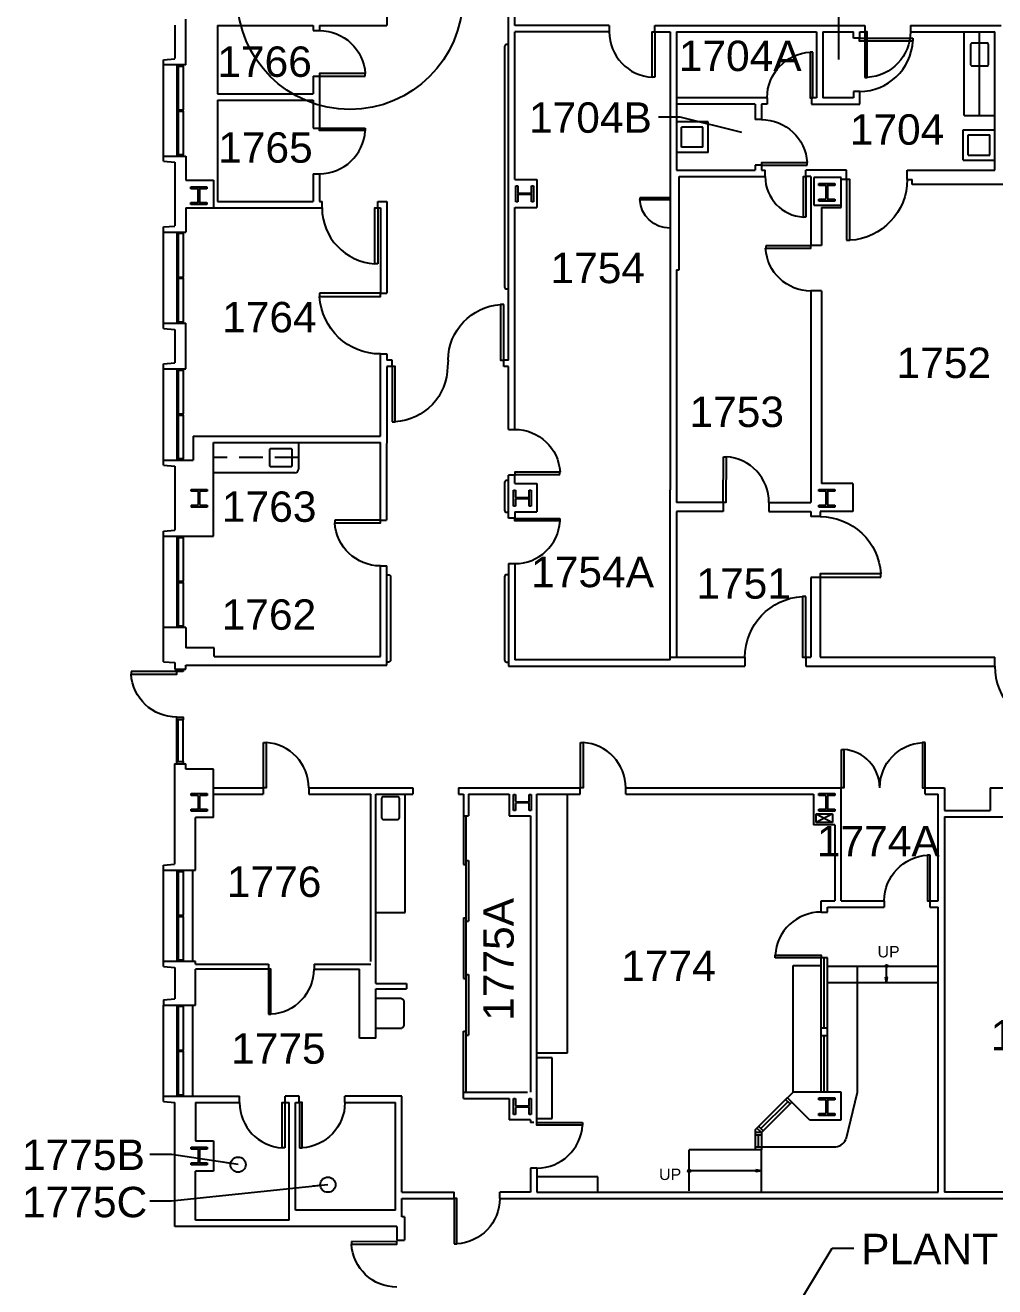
# Model space of a CAD drawing. Header units: inches. Extents: x 283 to 7662, y 1515 to 4754.
# Drawn here: x 424 to 1189, y 2873 to 3869 of the extents above; entities that cross this region are included whole.
import ezdxf

# ---------------------------------------------------------------- set-up
doc = ezdxf.new("R2010")
doc.units = ezdxf.units.IN
doc.header["$LTSCALE"] = 150
doc.header["$MEASUREMENT"] = 0
doc.linetypes.add('HIDDEN2', pattern=[0.1875, 0.125, -0.0625])
doc.layers.get('0').update_dxf_attribs({"linetype": 'CONTINUOUS'})
doc.layers.get('DEFPOINTS').update_dxf_attribs({"color": 31, "linetype": 'CONTINUOUS'})
for name, color, linetype in [('A-ANNO-TEXT', 4, 'CONTINUOUS'), ('A-ANNO-TEXT-STAIR', 4, 'CONTINUOUS'), ('A-COLS', 5, 'CONTINUOUS'), ('A-DOOR', 2, 'CONTINUOUS'), ('A-FLOR-CASE', 3, 'CONTINUOUS'), ('A-FLOR-CASE-UPPR', 3, 'HIDDEN2'), ('A-FLOR-HRAL', 1, 'CONTINUOUS'), ('A-FLOR-PFIX', 2, 'CONTINUOUS'), ('A-FLOR-STRS', 2, 'CONTINUOUS'), ('A-GLAZ', 2, 'CONTINUOUS'), ('A-GLAZ-SILL', 1, 'CONTINUOUS'), ('A-WALL-FULL', 6, 'CONTINUOUS')]:
    doc.layers.add(name, color=color, linetype=linetype)
doc.styles.add('ARIAL', font='arial.ttf')
doc.styles.add('AT', font='ARCHTITL.shx', dxfattribs={"width": 0.9})
doc.styles.add('DIMTEXT', font='dim.shx', dxfattribs={"width": 0.75})
doc.dimstyles.new('DIM1-4', dxfattribs={"dimscale": 48, "dimtxt": 0.09375, "dimasz": 0.125, "dimexe": 0.125, "dimexo": 0.09375, "dimgap": 0, "dimtad": 1, "dimdec": 6, "dimzin": 7, "dimdsep": 46, "dimlunit": 4, "dimtxsty": 'AT', "dimblk": 'TICK', "dimblk1": 'ARROW', "dimblk2": 'ARROW', "dimsah": 1, "dimcen": 2.25, "dimdle": 1.5, "dimadec": 0, "dimazin": 0, "dimtfac": 1, "dimtdec": 6, "dimtix": 1, "dimtofl": 0, "dimtmove": 2, "dimatfit": 3, "dimldrblk": 'ARROW', "dimfxl": 1, "dimtolj": 1, "dimtzin": 3, "dimarcsym": 0})
doc.dimstyles.get("Standard").update_dxf_attribs({"dimtxt": 0.18, "dimasz": 0.1875, "dimexe": 0.1875, "dimexo": 0.0625, "dimgap": 0.0625, "dimtad": 1, "dimdec": 4, "dimdsep": 46, "dimlunit": 4, "dimtxsty": 'DIMTEXT', "dimcen": 0.0625, "dimadec": 0, "dimazin": 0, "dimtfac": 1, "dimtdec": 4, "dimtofl": 0, "dimtmove": 0, "dimatfit": 3, "dimfxl": 1, "dimtvp": 1.2, "dimtolj": 1, "dimtzin": 0, "dimarcsym": 0})

# ---------------------------------------------------------------- blocks, each defined once
blk = doc.blocks.new('ARROW')
for p, q in [((0, 0), (-0.746, 0.132)), ((-0.746, 0.132), (-0.746, -0.132)), ((0, 0), (-0.746, 0.062)), ((0, 0), (-1.278, 0)), ((0, 0), (-0.746, -0.132)), ((0, 0), (-0.746, -0.062))]:
    blk.add_line(p, q)
blk = doc.blocks.new('TICK')
for p, q in [((0.988, 0), (-0.988, 0)), ((-0.223, -0.223), (0.223, 0.223))]:
    blk.add_line(p, q)
blk = doc.blocks.new('3DOOR')
blk.add_lwpolyline([(0, 36), (2, 36), (2, 0), (0, 0)], close=True)
blk.add_arc((-0.1, -0.04), 36.1, 0.06887, 86.65797)
blk = doc.blocks.new('dr-30')
blk.add_lwpolyline([(-0.03, 30.05), (1.64, 30.05), (1.64, -0.01), (-0.03, -0.01)], close=True)
blk.add_arc((-0.12, -0.05), 30.15, 0.06887, 86.65797)
blk = doc.blocks.new('dr-36')
blk.add_lwpolyline([(0, 36.06), (2, 36.06), (2, 0), (0, 0)], close=True)
blk.add_arc((-0.1, -0.04), 36.17, 0.06887, 86.65797)

msp = doc.modelspace()

# ---------------------------------------------------------------- linework, layer by layer
at = {"layer": 'A-COLS'}
for p, q in [((1046.2, 3748.62), (1046.2, 3726.62)), ((1068, 3748.62), (1046.2, 3748.62)), ((1050.2, 3742.36), (1050.2, 3743.92)), ((1050.2, 3743.92), (1062.8, 3743.92)), ((1062.8, 3743.92), (1062.8, 3742.36)), ((1068, 3747), (1068, 3748.62)), ((554.98, 3739.63), (554.98, 3741.19)), ((554.98, 3741.19), (567.57, 3741.19)), ((560.31, 3739.63), (554.98, 3739.63)), ((560.81, 3729.25), (560.81, 3739.13)), ((561.77, 3739.13), (561.77, 3729.25)), ((567.57, 3739.63), (562.27, 3739.63)), ((567.57, 3741.19), (567.57, 3739.63)), ((811.3, 3729.32), (811.3, 3741.92)), ((811.3, 3741.92), (812.86, 3741.92)), ((812.86, 3741.92), (812.86, 3736.62)), ((812.86, 3734.66), (812.86, 3729.32)), ((813.36, 3736.12), (823.24, 3736.12)), ((823.24, 3735.16), (813.36, 3735.16)), ((823.74, 3736.62), (823.74, 3741.92)), ((823.74, 3741.92), (825.3, 3741.92)), ((823.74, 3729.32), (823.74, 3734.66)), ((825.3, 3741.92), (825.3, 3729.32)), ((1055.54, 3742.36), (1050.2, 3742.36)), ((1056.04, 3731.98), (1056.04, 3741.86)), ((1057, 3741.86), (1057, 3731.98)), ((1062.8, 3742.36), (1057.5, 3742.36)), ((554.98, 3727.19), (554.98, 3728.75)), ((554.98, 3728.75), (560.31, 3728.75)), ((567.57, 3727.19), (554.98, 3727.19)), ((562.27, 3728.75), (567.57, 3728.75)), ((567.57, 3728.75), (567.57, 3727.19)), ((812.86, 3729.32), (811.3, 3729.32)), ((825.3, 3729.32), (823.74, 3729.32)), ((1046.2, 3726.62), (1068, 3726.62)), ((1050.2, 3729.92), (1050.2, 3731.48)), ((1050.2, 3731.48), (1055.54, 3731.48)), ((1062.8, 3729.92), (1050.2, 3729.92)), ((1057.5, 3731.48), (1062.8, 3731.48)), ((1062.8, 3731.48), (1062.8, 3729.92)), ((555.2, 3500.94), (555.2, 3502.5)), ((555.2, 3502.5), (567.8, 3502.5)), ((560.54, 3500.94), (555.2, 3500.94)), ((561.04, 3490.56), (561.04, 3500.44)), ((562, 3500.44), (562, 3490.56)), ((567.8, 3500.94), (562.5, 3500.94)), ((567.8, 3502.5), (567.8, 3500.94)), ((809.5, 3489.2), (809.5, 3501.8)), ((809.5, 3501.8), (811.06, 3501.8)), ((811.06, 3501.8), (811.06, 3496.5)), ((811.06, 3494.54), (811.06, 3489.2)), ((811.56, 3496), (821.44, 3496)), ((821.44, 3495.04), (811.56, 3495.04)), ((821.94, 3496.5), (821.94, 3501.8)), ((821.94, 3501.8), (823.5, 3501.8)), ((821.94, 3489.2), (821.94, 3494.54)), ((823.5, 3501.8), (823.5, 3489.2)), ((1050.2, 3500.94), (1050.2, 3502.5)), ((1050.2, 3502.5), (1062.8, 3502.5)), ((1055.54, 3500.94), (1050.2, 3500.94)), ((1056.04, 3490.56), (1056.04, 3500.44)), ((1057, 3500.44), (1057, 3490.56)), ((1062.8, 3500.94), (1057.5, 3500.94)), ((1062.8, 3502.5), (1062.8, 3500.94)), ((555.2, 3490.06), (560.54, 3490.06)), ((555.2, 3490.06), (555.2, 3488.5)), ((567.8, 3488.5), (555.2, 3488.5)), ((562.5, 3490.06), (567.8, 3490.06)), ((567.8, 3490.06), (567.8, 3488.5)), ((811.06, 3489.2), (809.5, 3489.2)), ((823.5, 3489.2), (821.94, 3489.2)), ((1050.2, 3488.5), (1050.2, 3490.06)), ((1050.2, 3490.06), (1055.54, 3490.06)), ((1062.8, 3488.5), (1050.2, 3488.5)), ((1057.5, 3490.06), (1062.8, 3490.06)), ((1062.8, 3490.06), (1062.8, 3488.5)), ((555.2, 3260.94), (555.2, 3262.5)), ((555.2, 3262.5), (567.79, 3262.5)), ((560.53, 3260.94), (555.2, 3260.94)), ((561.03, 3250.56), (561.03, 3260.44)), ((561.99, 3260.44), (561.99, 3250.56)), ((567.79, 3260.94), (562.49, 3260.94)), ((567.79, 3262.5), (567.79, 3260.94)), ((809.5, 3249.2), (809.5, 3261.8)), ((809.5, 3261.8), (811.06, 3261.8)), ((811.06, 3261.8), (811.06, 3256.5)), ((811.56, 3256), (821.44, 3256)), ((821.44, 3255.04), (811.56, 3255.04)), ((821.94, 3256.5), (821.94, 3261.8)), ((821.94, 3261.8), (823.5, 3261.8)), ((823.5, 3261.8), (823.5, 3249.2)), ((1050.2, 3260.94), (1050.2, 3262.5)), ((1050.2, 3262.5), (1062.8, 3262.5)), ((1055.54, 3260.94), (1050.2, 3260.94)), ((1056.04, 3250.56), (1056.04, 3260.44)), ((1057, 3260.44), (1057, 3250.56)), ((1062.8, 3260.94), (1057.5, 3260.94)), ((1062.8, 3262.5), (1062.8, 3260.94)), ((555.2, 3248.5), (555.2, 3250.06)), ((555.2, 3250.06), (560.53, 3250.06)), ((567.79, 3248.5), (555.2, 3248.5)), ((562.49, 3250.06), (567.79, 3250.06)), ((567.79, 3250.06), (567.79, 3248.5)), ((811.06, 3249.2), (809.5, 3249.2)), ((811.06, 3254.54), (811.06, 3249.2)), ((821.94, 3249.2), (821.94, 3254.54)), ((823.5, 3249.2), (821.94, 3249.2)), ((1050.2, 3248.5), (1050.2, 3250.06)), ((1050.2, 3250.06), (1055.54, 3250.06)), ((1062.8, 3248.5), (1050.2, 3248.5)), ((1057.5, 3250.06), (1062.8, 3250.06)), ((1062.8, 3250.06), (1062.8, 3248.5)), ((809.5, 3009.2), (809.5, 3021.8)), ((809.5, 3021.8), (811.06, 3021.8)), ((811.06, 3021.8), (811.06, 3016.5)), ((811.56, 3016), (821.44, 3016)), ((821.94, 3016.5), (821.94, 3021.8)), ((821.94, 3021.8), (823.5, 3021.8)), ((823.5, 3021.8), (823.5, 3009.2)), ((1050.2, 3020.94), (1050.2, 3022.5)), ((1050.2, 3022.5), (1062.8, 3022.5)), ((1055.54, 3020.94), (1050.2, 3020.94)), ((1056.04, 3010.56), (1056.04, 3020.44)), ((1057, 3020.44), (1057, 3010.56)), ((1062.8, 3020.94), (1057.5, 3020.94)), ((1062.8, 3022.5), (1062.8, 3020.94)), ((811.06, 3009.2), (809.5, 3009.2)), ((811.06, 3014.54), (811.06, 3009.2)), ((821.44, 3015.04), (811.56, 3015.04)), ((821.94, 3009.2), (821.94, 3014.54)), ((823.5, 3009.2), (821.94, 3009.2)), ((1050.2, 3008.5), (1050.2, 3010.06)), ((1050.2, 3010.06), (1055.54, 3010.06)), ((1062.8, 3008.5), (1050.2, 3008.5)), ((1057.5, 3010.06), (1062.8, 3010.06)), ((1062.8, 3010.06), (1062.8, 3008.5)), ((555.2, 2981.94), (555.2, 2983.5)), ((555.2, 2983.5), (567.79, 2983.5)), ((560.53, 2981.94), (555.2, 2981.94)), ((561.03, 2971.56), (561.03, 2981.44)), ((561.99, 2981.44), (561.99, 2971.56)), ((567.79, 2981.94), (562.49, 2981.94)), ((567.79, 2983.5), (567.79, 2981.94)), ((555.2, 2969.5), (555.2, 2971.06)), ((555.2, 2971.06), (560.53, 2971.06)), ((567.79, 2969.5), (555.2, 2969.5)), ((562.49, 2971.06), (567.79, 2971.06)), ((567.79, 2971.06), (567.79, 2969.5))]:
    msp.add_line(p, q, dxfattribs=at)
for centre, start, end in [((560.31, 3739.13), 0, 90), ((562.27, 3739.13), 90, 180), ((813.36, 3736.62), 180, 270), ((813.36, 3734.66), 90, 180), ((823.24, 3736.62), 270, 0), ((823.24, 3734.66), 0, 90), ((1055.54, 3741.86), 0, 90), ((1057.5, 3741.86), 90, 180), ((560.31, 3729.25), 270, 0), ((562.27, 3729.25), 180, 270), ((1055.54, 3731.98), 270, 0), ((1057.5, 3731.98), 180, 270), ((560.54, 3500.44), 0, 90), ((562.5, 3500.44), 90, 180), ((811.56, 3496.5), 180, 270), ((811.56, 3494.54), 90, 180), ((821.44, 3496.5), 270, 0), ((821.44, 3494.54), 0, 90), ((1055.54, 3500.44), 0, 90), ((1057.5, 3500.44), 90, 180), ((560.54, 3490.56), 270, 0), ((562.5, 3490.56), 180, 270), ((1055.54, 3490.56), 270, 0), ((1057.5, 3490.56), 180, 270), ((560.53, 3260.44), 0, 90), ((562.49, 3260.44), 90, 180), ((811.56, 3256.5), 180, 270), ((811.56, 3254.54), 90, 180), ((821.44, 3256.5), 270, 0), ((821.44, 3254.54), 0, 90), ((1055.54, 3260.44), 0, 90), ((1057.5, 3260.44), 90, 180), ((560.53, 3250.56), 270, 0), ((562.49, 3250.56), 180, 270), ((1055.54, 3250.56), 270, 0), ((1057.5, 3250.56), 180, 270), ((811.56, 3016.5), 180, 270), ((821.44, 3016.5), 270, 0), ((1055.54, 3020.44), 0, 90), ((1057.5, 3020.44), 90, 180), ((811.56, 3014.54), 90, 180), ((821.44, 3014.54), 0, 90), ((1055.54, 3010.56), 270, 0), ((1057.5, 3010.56), 180, 270), ((560.53, 2981.44), 0, 90), ((562.49, 2981.44), 90, 180), ((560.53, 2971.56), 270, 0), ((562.49, 2971.56), 180, 270)]:
    msp.add_arc(centre, 0.5, start, end, dxfattribs=at)
at = {"layer": 'A-DOOR'}
for p, q in [((758.03, 3604.52), (757.47, 3599.5)), ((770, 3245), (770, 3206.5)), ((772, 3245), (772, 3027)), ((770, 3206.5), (772, 3206.5)), ((772, 3209.75), (774, 3209.75)), ((774, 3209.75), (774, 3161.75)), ((770, 3164.5), (772, 3164.5)), ((770, 3164.5), (770, 3116.5)), ((772, 3161.75), (774, 3161.75)), ((770, 3116.5), (772, 3116.5)), ((772, 3119.75), (774, 3119.75)), ((774, 3119.75), (774, 3071.75)), ((770, 3027), (770, 3075)), ((770, 3075), (772, 3075)), ((772, 3071.75), (774, 3071.75))]:
    msp.add_line(p, q, dxfattribs=at)
at = {"layer": 'A-FLOR-CASE'}
for p, q in [((1165, 3797.5), (1165, 3863.5)), ((1177, 3797.5), (1177, 3863.5)), ((1165, 3797.5), (1189, 3797.5)), ((640, 3539.5), (640, 3518.5)), ((637, 3515.5), (573, 3515.5)), ((724, 3168.5), (724, 3262)), ((852, 3058), (852, 3262)), ((701, 3168.5), (724, 3168.5)), ((1030, 3027), (1030, 3126.87)), ((1030, 3126.87), (1052, 3126.87)), ((1030, 3126.87), (1052, 3126.87)), ((1080.46, 3126.38), (1080.46, 3026.7)), ((828, 3058), (852, 3058)), ((839.97, 3054), (828, 3054)), ((839.97, 3006), (839.97, 3054)), ((1080.46, 3026.7), (1071.45, 2989.58)), ((828, 3006), (839.97, 3006)), ((1005.1, 2983.68), (1062.16, 2983.68)), ((876, 2960), (828, 2960)), ((876, 2948), (876, 2960))]:
    msp.add_line(p, q, dxfattribs=at)
for centre, radius, start, end in [((637, 3518.5), 3, 270, 0), ((1062.55, 2993.33), 9.66, 267.72795, 337.15105)]:
    msp.add_arc(centre, radius, start, end, dxfattribs=at)
at = {"layer": 'A-FLOR-CASE-UPPR'}
msp.add_line((640, 3527.5), (573, 3527.5), dxfattribs=at)
at = {"layer": 'A-FLOR-HRAL'}
for points in [[(805.5, 3853.48), (804, 3853.48, 0.414214), (802.5, 3851.98), (802.5, 3662.14, 0.414214), (804, 3660.64), (805.5, 3660.64)], [(805.5, 3509.5), (804, 3509.5, 0.414214), (802.5, 3508), (802.5, 3485.95, 0.414214), (804, 3484.45), (805.5, 3484.45)], [(709.5, 3435.1), (711, 3435.1, -0.414214), (712.5, 3433.6), (712.5, 3367.75, -0.414214), (711, 3366.25), (709.5, 3366.25)], [(805.5, 3435.1), (804, 3435.1, 0.414214), (802.5, 3433.6), (802.5, 3367.75, 0.414214), (804, 3366.25), (805.5, 3366.25)]]:
    msp.add_lwpolyline(points, format="xyb", dxfattribs=at)
at = {"layer": 'A-FLOR-PFIX'}
for p, q in [((962.88, 3792.38), (938, 3792.38)), ((962.88, 3768.38), (962.88, 3792.38)), ((942, 3772.38), (942, 3788.38)), ((958.88, 3788.38), (942, 3788.38)), ((958.88, 3772.38), (958.88, 3788.38)), ((1164.13, 3762.25), (1164.13, 3786.25)), ((1164.13, 3786.25), (1189, 3786.25)), ((1168.13, 3782.25), (1185, 3782.25)), ((1168.13, 3766.25), (1168.13, 3782.25)), ((1185, 3766.25), (1185, 3782.25)), ((962.88, 3768.38), (938, 3768.38)), ((958.88, 3772.38), (942, 3772.38)), ((1168.13, 3766.25), (1185, 3766.25)), ((1164.13, 3762.25), (1189, 3762.25))]:
    msp.add_line(p, q, dxfattribs=at)
for points in [[(1171, 3836.54), (1183, 3836.54, 0.414214), (1184, 3837.54), (1184, 3853.54, 0.414214), (1183, 3854.54), (1171, 3854.54, 0.414214), (1170, 3853.54), (1170, 3837.54, 0.414214)], [(617.07, 3533.5), (617.07, 3521.5, 0.414214), (618.07, 3520.5), (634.07, 3520.5, 0.414214), (635.07, 3521.5), (635.07, 3533.5, 0.414214), (634.07, 3534.5), (618.07, 3534.5, 0.414214)], [(719.5, 3243.5), (719.5, 3258.5, 0.414214), (718, 3260), (707, 3260, 0.414214), (705.5, 3258.5), (705.5, 3243.5, 0.414214), (707, 3242), (718, 3242, 0.414214)]]:
    msp.add_lwpolyline(points, format="xyb", close=True, dxfattribs=at)
msp.add_lwpolyline([(701, 3101), (720, 3101, -0.414214), (723, 3098), (723, 3080, -0.414214), (720, 3077), (701, 3077)], format="xyb", dxfattribs=at)
at = {"layer": 'A-FLOR-STRS'}
for p, q in [((1057, 3126.38), (1144.5, 3126.38)), ((1057, 3113.38), (1144.5, 3113.38)), ((1004.96, 2981.46), (948, 2981.46)), ((948, 2948.9), (948, 2981.46)), ((1004.96, 2948), (1004.96, 2981.46))]:
    msp.add_line(p, q, dxfattribs=at)
for centre in [(1103.75, 3126.38), (948, 2964.73)]:
    msp.add_circle(centre, 1, dxfattribs=at)
at = {"layer": 'A-GLAZ'}
for p, q in [((544, 3837.5), (544, 3836.5)), ((544, 3836.5), (549, 3836.5)), ((545, 3836.5), (545, 3802)), ((549, 3836.5), (549, 3837.5)), ((544, 3802), (544, 3801)), ((544, 3802), (549, 3802)), ((544, 3801), (549, 3801)), ((545, 3801), (545, 3766.5)), ((549, 3801), (549, 3802)), ((544, 3766.5), (544, 3765.5)), ((549, 3766.5), (544, 3766.5)), ((549, 3765.5), (549, 3766.5)), ((544, 3705.5), (544, 3704.5)), ((544, 3704.5), (549, 3704.5)), ((545, 3704.5), (545, 3670)), ((549, 3704.5), (549, 3705.5)), ((544, 3670), (544, 3669)), ((544, 3670), (549, 3670)), ((544, 3669), (549, 3669)), ((545, 3669), (545, 3634.5)), ((549, 3669), (549, 3670)), ((544, 3634.5), (544, 3633.5)), ((549, 3634.5), (544, 3634.5)), ((549, 3633.5), (549, 3634.5)), ((544, 3597.5), (544, 3596.5)), ((544, 3596.5), (549, 3596.5)), ((545, 3596.5), (545, 3562)), ((549, 3596.5), (549, 3597.5)), ((544, 3562), (544, 3561)), ((544, 3562), (549, 3562)), ((544, 3561), (549, 3561)), ((545, 3561), (545, 3526.5)), ((549, 3561), (549, 3562)), ((544, 3526.5), (544, 3525.5)), ((549, 3526.5), (544, 3526.5)), ((549, 3525.5), (549, 3526.5)), ((544, 3465.5), (544, 3464.5)), ((544, 3464.5), (549, 3464.5)), ((545, 3464.5), (545, 3430)), ((549, 3464.5), (549, 3465.5)), ((544, 3430), (544, 3429)), ((544, 3430), (549, 3430)), ((544, 3429), (549, 3429)), ((545, 3429), (545, 3394.5)), ((549, 3429), (549, 3430)), ((544, 3394.5), (544, 3393.5)), ((549, 3394.5), (544, 3394.5)), ((549, 3393.5), (549, 3394.5)), ((544, 3358.75), (544, 3360.75)), ((549, 3358.75), (544, 3358.75)), ((549, 3360.75), (549, 3358.75)), ((545, 3287.85), (545, 3320.75)), ((544, 3287.85), (549, 3287.85)), ((544, 3285.85), (544, 3287.85)), ((549, 3287.85), (549, 3285.85)), ((544, 3202), (544, 3201)), ((544, 3201), (549, 3201)), ((545, 3201), (545, 3166.5)), ((549, 3201), (549, 3202)), ((544, 3166.5), (544, 3165.5)), ((544, 3166.5), (549, 3166.5)), ((544, 3165.5), (549, 3165.5)), ((545, 3165.5), (545, 3131)), ((549, 3165.5), (549, 3166.5)), ((544, 3131), (544, 3130)), ((549, 3131), (544, 3131)), ((549, 3130), (549, 3131)), ((1054.5, 3077.38), (1054.5, 3132.88)), ((544, 3095.63), (544, 3094.63)), ((549, 3094.63), (549, 3095.63)), ((544, 3094.63), (549, 3094.63)), ((545, 3094.63), (545, 3060.13)), ((1054.5, 3027), (1054.5, 3071.38)), ((544, 3060.13), (544, 3059.13)), ((544, 3060.13), (549, 3060.13)), ((544, 3059.13), (549, 3059.13)), ((545, 3059.13), (545, 3024.63)), ((549, 3059.13), (549, 3060.13)), ((544, 3024.63), (544, 3023.63)), ((549, 3024.63), (544, 3024.63)), ((549, 3023.63), (549, 3024.63)), ((1004.61, 2998.15), (1025.78, 3019.32)), ((1002.46, 2992.96), (1002.46, 2983.46))]:
    msp.add_line(p, q, dxfattribs=at)
msp.add_lwpolyline([(544, 3322.75), (549, 3322.75), (549, 3320.75), (544, 3320.75)], close=True, dxfattribs=at)
at = {"layer": 'A-GLAZ-SILL'}
for p, q in [((533.47, 3765.5), (533.47, 3837.5)), ((544, 3836.5), (544, 3802)), ((549, 3836.5), (549, 3802)), ((544, 3801), (544, 3766.5)), ((549, 3801), (549, 3766.5)), ((533.47, 3633.5), (533.47, 3705.5)), ((544, 3704.5), (544, 3670)), ((549, 3704.5), (549, 3670)), ((544, 3669), (544, 3634.5)), ((549, 3669), (549, 3634.5)), ((533.47, 3525.5), (533.47, 3597.5)), ((544, 3596.5), (544, 3562)), ((549, 3596.5), (549, 3562)), ((544, 3561), (544, 3526.5)), ((549, 3561), (549, 3526.5)), ((533.47, 3393.5), (533.47, 3465.5)), ((544, 3464.5), (544, 3430)), ((549, 3464.5), (549, 3430)), ((544, 3429), (544, 3394.5)), ((549, 3429), (549, 3394.5)), ((544, 3287.85), (544, 3320.75)), ((549, 3287.85), (549, 3320.75)), ((533.47, 3130), (533.47, 3202)), ((544, 3201), (544, 3166.5)), ((549, 3201), (549, 3166.5)), ((556.5, 3130), (556.5, 3202)), ((544, 3165.5), (544, 3131)), ((549, 3165.5), (549, 3131)), ((1057, 3132.88), (1052, 3132.88)), ((1052, 3077.38), (1052, 3132.88)), ((1057, 3077.38), (1057, 3132.88)), ((533.47, 3023.63), (533.47, 3095.63)), ((556.5, 3023.63), (556.5, 3095.63)), ((544, 3094.63), (544, 3060.13)), ((549, 3094.63), (549, 3060.13)), ((1057, 3077.38), (1052, 3077.38)), ((1052, 3027), (1052, 3071.38)), ((1057, 3071.38), (1052, 3071.38)), ((1057, 3027), (1057, 3071.38)), ((544, 3059.13), (544, 3024.63)), ((549, 3059.13), (549, 3024.63)), ((1001.43, 2998.5), (1025.46, 3022.54)), ((1004.96, 2994.96), (1028.96, 3018.96)), ((1027.55, 3017.55), (1024.01, 3021.09)), ((1028.96, 3018.96), (1025.5, 3022.5)), ((1004.96, 2994.96), (1001.43, 2998.5)), ((1006.38, 2996.38), (1002.84, 2999.91)), ((1004.96, 2994.96), (999.96, 2994.96)), ((999.96, 2994.96), (999.96, 2981.46)), ((1004.96, 2992.96), (999.96, 2992.96)), ((1004.96, 2994.96), (1004.96, 2981.46)), ((1004.96, 2983.46), (999.96, 2983.46)), ((1004.96, 2981.46), (999.96, 2981.46))]:
    msp.add_line(p, q, dxfattribs=at)
at = {"layer": 'A-WALL-FULL'}
for p, q in [((805.5, 3604.5), (805.5, 3888.5)), ((810.5, 3868.5), (810.5, 3888.5)), ((551, 3837.5), (551, 3873.5)), ((709.5, 3881.15), (709.5, 3868.5)), ((542.47, 3868.65), (542.47, 3842.33)), ((576, 3868.5), (651.5, 3868.5)), ((576, 3868.5), (576, 3814.5)), ((651.5, 3868.5), (651.5, 3864.5)), ((651.5, 3864.5), (656.5, 3864.5)), ((656.5, 3868.5), (656.5, 3864.5)), ((656.5, 3868.5), (709.5, 3868.5)), ((885, 3868.5), (810.5, 3868.5)), ((810.5, 3747), (810.5, 3863.5)), ((885, 3863.5), (810.5, 3863.5)), ((885, 3868.5), (885, 3863.5)), ((921, 3863.5), (921, 3868.5)), ((921, 3868.5), (1086.5, 3868.5)), ((921, 3863.5), (933, 3863.5)), ((933, 3863.5), (933, 3732.52)), ((938, 3863.5), (938, 3754.25)), ((938, 3863.5), (1048.5, 3863.5)), ((1048.5, 3863.5), (1048.5, 3811.5)), ((1053.5, 3863.5), (1053.5, 3811.5)), ((1053.5, 3863.5), (1077.5, 3863.5)), ((1077.5, 3858.5), (1077.5, 3863.5)), ((1082.5, 3858.5), (1082.5, 3863.5)), ((1082.5, 3863.5), (1086.5, 3863.5)), ((1086.5, 3868.5), (1086.5, 3863.5)), ((1122.5, 3868.5), (1194, 3868.5)), ((1122.5, 3868.5), (1122.5, 3863.5)), ((1122.5, 3863.5), (1189, 3863.5)), ((1189, 3754.25), (1189, 3863.5)), ((1082.5, 3858.5), (1077.5, 3858.5)), ((533.47, 3841.5), (542.48, 3842.25)), ((533.47, 3837.5), (533.47, 3841.5)), ((551, 3837.5), (533.47, 3837.5)), ((651.5, 3828.5), (651.5, 3814.5)), ((651.5, 3828.5), (656.5, 3828.5)), ((656.5, 3828.5), (656.5, 3787.5)), ((576, 3814.5), (651.5, 3814.5)), ((1082.5, 3816.5), (1077.5, 3816.5)), ((1077.5, 3816.5), (1077.5, 3811.5)), ((1082.5, 3806.5), (1082.5, 3816.5)), ((576, 3809.5), (576, 3729.5)), ((576, 3809.5), (651.5, 3809.5)), ((651.5, 3809.5), (651.5, 3787.5)), ((1009.5, 3811.5), (938, 3811.5)), ((1000, 3806.5), (938, 3806.5)), ((1000, 3806.5), (1000, 3794.25)), ((1005, 3806.5), (1005, 3794.25)), ((1009.5, 3806.5), (1005, 3806.5)), ((1009.5, 3811.5), (1009.5, 3806.5)), ((1048.5, 3811.5), (1044.5, 3811.5)), ((1044.5, 3811.5), (1044.5, 3806.5)), ((1044.5, 3806.5), (1082.5, 3806.5)), ((1077.5, 3811.5), (1053.5, 3811.5)), ((1005, 3794.25), (1000, 3794.25)), ((651.5, 3787.5), (656.5, 3787.5)), ((533.47, 3765.5), (551, 3765.5)), ((533.47, 3761.5), (533.47, 3765.5)), ((551, 3765.5), (551, 3746.5)), ((533.47, 3761.5), (542.47, 3760.75)), ((542.47, 3760.67), (542.47, 3710.33)), ((938, 3754.25), (1000, 3754.25)), ((1005, 3758.25), (1000, 3758.25)), ((1000, 3758.25), (1000, 3754.25)), ((1005, 3758.25), (1005, 3754.25)), ((1005, 3754.25), (1008, 3754.25)), ((1008, 3749.25), (1008, 3754.25)), ((1040, 3749.25), (1040, 3754.25)), ((1072, 3754.25), (1040, 3754.25)), ((1072, 3747), (1072, 3754.25)), ((1120, 3747), (1120, 3754.25)), ((1120, 3754.25), (1189, 3754.25)), ((551, 3746.5), (573, 3746.5)), ((573, 3746.5), (573, 3724.5)), ((651.5, 3751.5), (651.5, 3729.5)), ((651.5, 3751.5), (656.5, 3751.5)), ((656.5, 3751.5), (656.5, 3729.5)), ((810.5, 3747), (828, 3747)), ((828, 3747), (828, 3725)), ((940, 3749.25), (1008, 3749.25)), ((940, 3675.75), (940, 3749.25)), ((1044, 3749.25), (1040, 3749.25)), ((1044, 3749.25), (1044, 3695)), ((1068, 3725), (1068, 3747)), ((1072, 3747), (1068, 3747)), ((1120, 3747), (1124, 3747)), ((1124, 3743), (1124, 3747)), ((1265.75, 3743), (1124, 3743)), ((551, 3724.5), (658.5, 3724.5)), ((551, 3724.5), (551, 3705.5)), ((576, 3729.5), (651.5, 3729.5)), ((656.5, 3729.5), (658.5, 3729.5)), ((658.5, 3724.5), (658.5, 3729.5)), ((702.5, 3724.5), (702.5, 3729.5)), ((702.5, 3729.5), (709.5, 3729.5)), ((702.5, 3724.5), (704.5, 3724.5)), ((704.5, 3724.5), (704.5, 3657.29)), ((709.5, 3729.5), (709.5, 3657.29)), ((810.5, 3725), (828, 3725)), ((810.5, 3549.79), (810.5, 3725)), ((933.03, 3732.52), (933, 3502)), ((1052.25, 3725), (1052.25, 3695)), ((1052.25, 3725), (1068, 3725)), ((533.47, 3709.5), (542.48, 3710.25)), ((533.47, 3705.5), (533.47, 3709.5)), ((533.47, 3705.5), (551, 3705.5)), ((1052.25, 3695), (1044, 3695)), ((938, 3675.75), (938, 3492.25)), ((938, 3675.75), (940, 3675.75)), ((704.57, 3657.29), (709.57, 3657.29)), ((1044, 3659), (1044, 3492.25)), ((1052.25, 3659), (1044, 3659)), ((1052.25, 3659), (1052.25, 3507)), ((533.47, 3633.5), (551, 3633.5)), ((533.47, 3629.5), (533.47, 3633.5)), ((551, 3597.5), (551, 3633.5)), ((533.47, 3629.5), (542.47, 3628.75)), ((542.47, 3628.67), (542.47, 3602.33)), ((704.5, 3544.5), (704.54, 3609.29)), ((704.64, 3609.29), (709.49, 3609.29)), ((709.49, 3609.29), (709.49, 3604.5)), ((713.75, 3604.5), (709.49, 3604.5)), ((713.75, 3599.5), (713.75, 3604.5)), ((801.75, 3599.5), (801.75, 3604.5)), ((805.5, 3604.5), (801.75, 3604.5)), ((533.47, 3601.5), (542.48, 3602.25)), ((533.47, 3597.5), (533.47, 3601.5)), ((533.47, 3597.5), (551, 3597.5)), ((709.49, 3599.5), (709.46, 3478.1)), ((713.75, 3599.5), (709.49, 3599.5)), ((805.5, 3599.5), (801.75, 3599.5)), ((805.5, 3549.79), (805.5, 3599.5)), ((557, 3544.5), (704.5, 3544.5)), ((557, 3544.5), (557, 3525.5)), ((805.5, 3549.79), (810.5, 3549.79)), ((573, 3539.5), (704.5, 3539.5)), ((573, 3465.5), (573, 3539.5)), ((704.5, 3478.1), (704.5, 3539.5)), ((533.47, 3525.5), (557, 3525.5)), ((533.47, 3521.5), (533.47, 3525.5)), ((533.47, 3521.5), (542.47, 3520.75)), ((542.47, 3520.67), (542.47, 3470.33)), ((805.5, 3479.87), (805.5, 3513.79)), ((810.5, 3513.79), (805.5, 3513.79)), ((810.5, 3507), (810.5, 3513.79)), ((810.5, 3507), (828, 3507)), ((828, 3507), (828, 3484.79)), ((1077, 3507), (1052.25, 3507)), ((1077, 3507), (1077, 3485)), ((933, 3368), (933, 3502)), ((810.5, 3484.79), (828, 3484.79)), ((810.5, 3484.79), (810.5, 3479.87)), ((974.95, 3492.25), (938, 3492.25)), ((938, 3485), (938, 3370)), ((974.95, 3485), (938, 3485)), ((974.95, 3492.25), (974.95, 3485)), ((1010.95, 3492.25), (1044, 3492.25)), ((1010.95, 3492.25), (1010.95, 3485)), ((1010.95, 3485), (1044, 3485)), ((1044, 3485), (1044, 3481)), ((1077, 3485), (1051.25, 3485)), ((1051.25, 3485), (1051.25, 3481)), ((704.46, 3478.1), (709.46, 3478.1)), ((810.5, 3479.87), (805.5, 3479.87)), ((1051.25, 3481), (1044, 3481)), ((533.47, 3469.5), (542.48, 3470.25)), ((533.47, 3465.5), (533.47, 3469.5)), ((533.47, 3465.5), (573, 3465.5)), ((704.5, 3370.5), (704.5, 3442.1)), ((704.5, 3442.1), (709.5, 3442.1)), ((704.5, 3442.1), (709.5, 3442.1)), ((709.5, 3363.75), (709.5, 3442.1)), ((805.5, 3443.87), (805.5, 3363)), ((805.5, 3443.87), (810.5, 3443.87)), ((810.5, 3443.87), (810.5, 3368)), ((1044, 3433), (1044, 3370)), ((1051.25, 3433), (1044, 3433)), ((1051.25, 3433), (1051.25, 3370)), ((533.47, 3366.52), (533.47, 3393.5)), ((551, 3393.5), (533.47, 3393.5)), ((551, 3393.5), (551, 3377.5)), ((573.5, 3377.5), (551, 3377.5)), ((573.5, 3370.51), (573.5, 3377.5)), ((533.47, 3366.52), (542.47, 3365.75)), ((542.47, 3365.75), (542.47, 3360.75)), ((573.5, 3370.51), (704.5, 3370.5)), ((933, 3368), (810.5, 3368)), ((933, 3370), (992, 3370)), ((992, 3370), (992, 3363)), ((1040, 3370), (1044, 3370)), ((1040, 3370), (1040, 3363)), ((1051.25, 3370), (1189, 3370)), ((1189, 3363), (1189, 3370)), ((542.47, 3360.75), (551, 3360.75)), ((551, 3363.75), (709.5, 3363.75)), ((551, 3360.75), (551, 3363.75)), ((805.5, 3363), (992, 3363)), ((1040, 3363), (1189, 3363)), ((542.23, 3285.85), (542.23, 3206.81)), ((542.23, 3285.85), (551, 3285.85)), ((551, 3281.75), (551, 3285.85)), ((573, 3281.75), (551, 3281.75)), ((573, 3243.5), (573, 3281.75)), ((573, 3267), (611.99, 3267)), ((611.99, 3267), (611.99, 3262)), ((647.99, 3267), (730, 3267)), ((647.99, 3267), (647.99, 3262)), ((730, 3267), (730, 3262)), ((766, 3267), (862, 3267)), ((766, 3267), (766, 3262)), ((862, 3262), (862, 3267)), ((898, 3267), (1068, 3267)), ((898, 3262), (898, 3267)), ((1068, 3177.88), (1068, 3267)), ((1134, 3262), (1134, 3267)), ((1134, 3267), (1149.5, 3267)), ((1149.5, 3267), (1149.5, 3249)), ((1185.5, 3267), (1221.5, 3267)), ((1185.5, 3267), (1185.5, 3249)), ((573, 3262), (611.99, 3262)), ((647.99, 3262), (697, 3262)), ((697, 3130), (697, 3262)), ((701, 3112.5), (701, 3262)), ((701, 3262), (730, 3262)), ((766, 3262), (770, 3262)), ((770, 3262), (770, 3245)), ((774, 3262), (806, 3262)), ((774, 3262), (774, 3245)), ((806, 3262), (806, 3245)), ((828, 3003), (828, 3262)), ((828, 3262), (862, 3262)), ((898, 3262), (1046, 3262)), ((1046, 3262), (1046, 3237.86)), ((1134, 3262), (1144.5, 3262)), ((1144.5, 3177.88), (1144.5, 3262)), ((770, 3245), (774, 3245)), ((806, 3245), (823, 3245)), ((823, 3245), (823, 3027)), ((1048.07, 3246.59), (1061, 3246.59)), ((1048.07, 3246.59), (1061, 3239.63)), ((1061, 3246.59), (1048.07, 3239.63)), ((1048.07, 3239.63), (1048.07, 3246.59)), ((1061, 3246.59), (1061, 3239.63)), ((1149.5, 3249), (1185.5, 3249)), ((558.75, 3202), (558.75, 3243.5)), ((573, 3243.5), (558.75, 3243.5)), ((1063, 3237.86), (1046, 3237.86)), ((1061, 3239.63), (1048.07, 3239.63)), ((1063, 3237.86), (1063, 3177.88)), ((1149.5, 3244), (1149.5, 2948)), ((1149.5, 3244), (1212.5, 3244)), ((533.47, 3206.04), (542.23, 3206.81)), ((533.47, 3202), (533.47, 3206)), ((533.47, 3202), (558.75, 3202)), ((1052, 3168.88), (1052, 3177.88)), ((1052, 3177.88), (1063, 3177.88)), ((1068, 3177.88), (1101.91, 3177.88)), ((1101.91, 3177.88), (1101.91, 3172.88)), ((1137.83, 3177.88), (1144.41, 3177.88)), ((1137.83, 3177.88), (1137.83, 3172.88)), ((1052, 3168.88), (1057, 3168.88)), ((1057, 3172.88), (1101.91, 3172.88)), ((1057, 3168.88), (1057, 3172.88)), ((1137.83, 3172.88), (1144.41, 3172.88)), ((1144.5, 2948), (1144.5, 3172.88)), ((533.47, 3126), (533.47, 3130)), ((558.75, 3130), (533.47, 3130)), ((533.47, 3125.96), (542.47, 3125.17)), ((558.75, 3127.96), (558.75, 3130)), ((558.75, 3127.96), (616.26, 3127.96)), ((616.26, 3127.96), (616.26, 3123.96)), ((652.26, 3127.96), (697, 3127.96)), ((652.26, 3127.96), (652.26, 3123.96)), ((542.47, 3125.17), (542.47, 3100.45)), ((558.75, 3095.63), (558.75, 3123.96)), ((616.26, 3123.96), (558.75, 3123.96)), ((652.26, 3123.96), (688, 3123.96)), ((688, 3069.5), (688, 3123.96)), ((701, 3112.5), (725, 3112.5)), ((701, 3069.5), (701, 3108.5)), ((701, 3108.5), (725, 3108.5)), ((725, 3112.5), (725, 3108.5)), ((533.47, 3099.67), (542.47, 3100.45)), ((533.47, 3099.67), (533.47, 3095.63)), ((533.47, 3095.63), (558.75, 3095.63)), ((1052, 3071.38), (1052, 3077.38)), ((1057, 3071.38), (1057, 3077.38)), ((701, 3069.5), (688, 3069.5)), ((770, 3027), (820.5, 3027)), ((770, 3022), (770, 3027)), ((1025.5, 3022.5), (1030, 3027)), ((1068, 3027), (1029.93, 3027)), ((1068, 3005), (1068, 3027)), ((533.47, 3023.63), (593.5, 3023.63)), ((533.47, 3019.63), (533.47, 3023.63)), ((533.47, 3019.63), (542.47, 3018.8)), ((542.47, 2920.88), (542.47, 3018.8)), ((558.75, 3018.61), (593.5, 3018.61)), ((558.75, 3018.61), (558.75, 2988.5)), ((593.5, 3018.61), (593.5, 3023.63)), ((640.5, 3023.63), (629.5, 3023.63)), ((629.5, 3018.61), (629.5, 3023.63)), ((629.5, 3018.61), (632.5, 3018.61)), ((632.5, 2925.88), (632.5, 3018.61)), ((637.5, 3018.61), (640.5, 3018.61)), ((637.5, 2933.88), (637.5, 3018.61)), ((640.5, 3018.61), (640.5, 3023.63)), ((721.5, 3023.63), (676.5, 3023.63)), ((676.5, 3018.61), (676.5, 3023.63)), ((676.5, 3018.61), (716.5, 3018.61)), ((716.5, 2933.88), (716.5, 3018.61)), ((721.5, 2948), (721.5, 3023.63)), ((770, 3022), (806, 3022)), ((806, 3022), (806, 3005)), ((1043, 3005), (1028.96, 3018.96)), ((823, 3005), (806, 3005)), ((823, 3005), (823, 3003)), ((825.5, 3003), (823, 3003)), ((999.96, 2997.04), (1001.43, 2998.5)), ((999.96, 2997.04), (999.96, 2994.96)), ((1043, 3005), (1068, 3005)), ((558.75, 2988.5), (573, 2988.5)), ((573, 2988.5), (573, 2964.5)), ((828, 2967), (823, 2967)), ((823, 2967), (823, 2948)), ((828, 2967), (828, 2948)), ((558.75, 2925.88), (558.75, 2964.5)), ((573, 2964.5), (558.75, 2964.5)), ((721.5, 2948), (762.66, 2948)), ((762.66, 2943), (762.66, 2948)), ((823, 2948), (798.64, 2948)), ((798.64, 2943), (798.64, 2948)), ((828, 2948), (1144.5, 2948)), ((1250, 2948), (1149.5, 2948)), ((721.5, 2928.38), (721.5, 2943)), ((721.5, 2943), (762.64, 2943)), ((798.64, 2943), (1250.12, 2943)), ((716.5, 2933.88), (637.5, 2933.88)), ((723.5, 2928.38), (721.5, 2928.38)), ((723.5, 2928.38), (723.5, 2910.07)), ((717.5, 2920.88), (542.47, 2920.88)), ((632.5, 2925.88), (558.75, 2925.88)), ((717.5, 2920.88), (717.5, 2910.07)), ((717.5, 2910.07), (723.5, 2910.07))]:
    msp.add_line(p, q, dxfattribs=at)
at = {"layer": 'DEFPOINTS', "color": 7}
msp.add_circle((680.52, 3891.05), 88.86, dxfattribs=at)

# ---------------------------------------------------------------- block references
at = {"layer": 'A-DOOR'}
for name, p, xscale, yscale, zscale, rotation in [('dr-36', (656.5, 3828.5), -0.9983014868821556, 0.9983014868830651, 0.998301486883244, 270), ('dr-36', (920.9, 3863.5), 0.9954036940829667, 0.9954036940829667, 0.9954036940829667, 180), ('dr-36', (1086.5, 3863.5), -0.9983014868818714, 0.9983014868831788, 0.998301486882683, 180), ('dr-36', (1082.45, 3858.5), 1.164685079044227, 1.164685079044227, 1.164685079044227, 270.0689251689785), ('dr-36', (1005, 3758.25), -0.9983014868817008, 0.9983014868830651, 0.998301486882683, 270), ('dr-36', (656.5, 3787.5), 0.9983014868818145, 0.9983014868818145, 0.9983014868818145, 270), ('dr-36', (1039.91, 3749.25), 0.8848032836222615, 0.8848032836222615, 0.8848032836222615, 180), ('dr-36', (1072, 3747), -1.331068649175904, 1.331068649177723, 1.331068649177014, 180), ('3DOOR', (702.5, 3724.54), 1.222222222089658, 1.222222222089658, 1.222222222089658, 180.0569864275218), ('dr-36', (933, 3732.45), -0.6636024627216557, 0.6636024627218831, 0.6636024627220349, 90), ('dr-36', (1044, 3694.66), -0.9887676694552283, 0.9887676694556831, 0.9887676694557642, 90), ('3DOOR', (704.57, 3657.29), -1.333329515052115, 1.333329515053094, 1.333329515052927, 90.05685440631356), ('3DOOR', (801.75, 3604.5), -1.21437172479487, 1.214371724795285, 1.214371724795519, 359.9716915011571), ('3DOOR', (713.75, 3599.5), -1.214371724795299, 1.214371724795285, 1.214371724795519, 180), ('dr-36', (810.5, 3514.14), -0.9887676694552283, 0.9887676694556831, 0.9887676694557642, 270), ('dr-36', (974.95, 3492.25), 0.9983014868818391, 0.9983014868818391, 0.9983014868818391, 359.6273589943413), ('3DOOR', (704.5, 3478.1), -1.000001162956687, 1.000001162957457, 1.00000116295731, 90.05685440631274), ('dr-36', (810.5, 3479.53), 0.9887676694552283, 0.9887676694552283, 0.9887676694552283, 270), ('dr-36', (1051.25, 3433.14), -1.327204925443766, 1.327204925443766, 1.327204925443957, 270), ('3DOOR', (1040, 3370), -1.333333333329156, 1.333333333330302, 1.333333333329839, 0.05685440634012551), ('dr-36', (544, 3358.75), -0.9983014868818358, 0.9983014868818394, 0.9983014868819209, 90), ('dr-36', (1236.86, 3363), 1.327204925443937, 1.327204925443937, 1.327204925443937, 180), ('dr-36', (616.26, 3123.96), -0.9887676694556831, 0.9887676694561378, 0.9887676694557642, 180), ('dr-36', (629.16, 3018.61), 0.9887676694556831, 0.9887676694556831, 0.9887676694556831, 180), ('dr-36', (640.84, 3018.61), -0.9887676694556831, 0.9887676694561378, 0.9887676694557642, 180), ('dr-30', (828.02, 3002.86), 1.193942468618388, 1.193942468618388, 1.193942468618388, 270), ('dr-30', (762.79, 2942.98), -1.193942468618388, 1.193942468617934, 1.193942468618275, 180), ('dr-30', (717.59, 2908.84), -1.193942468618304, 1.193942468617849, 1.193942468618275, 89.91720054767033)]:
    msp.add_blockref(name, p, dxfattribs=dict(at, xscale=xscale, yscale=yscale, zscale=zscale, rotation=rotation))
for p, xscale, yscale, zscale in [((1045.5, 3811.5), -0.9983014868812461, 0.9983014868830651, 0.998301486882683), ((612.34, 3267), 0.9887676694556831, 0.9887676694556831, 0.9887676694556831), ((862.34, 3267), 0.9887676694556831, 0.9887676694556831, 0.9887676694556831), ((1068.19, 3267.04), 0.8361391030296943, 0.8361391030296943, 0.8361391030296943), ((1134, 3267.04), -0.9887676694557683, 0.9887676694557967, 0.9887676694557642)]:
    msp.add_blockref('dr-36', p, dxfattribs=dict(at, xscale=xscale, yscale=yscale, zscale=zscale))
at = {"layer": 'A-DOOR', "xscale": -1}
msp.add_blockref('dr-36', (1137.97, 3177.88), dxfattribs=at)
at = {"layer": 'A-DOOR', "rotation": 90}
msp.add_blockref('dr-36', (1052, 3132.88), dxfattribs=at)

# ---------------------------------------------------------------- texts
at = {"layer": 'A-ANNO-TEXT', "style": 'ARIAL'}
for s, p in [('1766', (575.89, 3827.95)), ('1704A', (939.8, 3832.52)), ('1704B', (821.68, 3783.83)), ('1704', (1074.66, 3774.4)), ('1765', (576.58, 3760.21)), ('1754', (838.64, 3665.18)), ('1764', (579.69, 3626.4)), ('1752', (1111.56, 3590.35)), ('1753', (948.24, 3551.68)), ('1763', (579.55, 3476.87)), ('1754A', (823.34, 3425.3)), ('1751', (953.7, 3416.27)), ('1762', (579.34, 3391.7)), ('1774A', (1048.7, 3212.96)), ('1776', (583.43, 3180.93)), ('1774', (894.45, 3114.52)), ('1773', (1185.79, 3059.79)), ('1775', (586.78, 3049.3)), ('1775B', (421.9, 2965.48)), ('1775C', (421.9, 2928.18))]:
    msp.add_text(s, height=24, dxfattribs=at).set_placement(p)
msp.add_text('1775A', height=24, rotation=90, dxfattribs=at).set_placement((809.64, 3083.16))
at = {"layer": 'A-ANNO-TEXT', "char_height": 9, "width": 18.1055, "attachment_point": 1, "style": 'ARIAL'}
for insert in [(1096.56, 3142.2), (924.3, 2966.55)]:
    msp.add_mtext('UP', dxfattribs=dict(at, insert=insert))
at = {"layer": 'A-ANNO-TEXT-STAIR', "style": 'ARIAL'}
msp.add_text('PLANT STAIR', height=24, dxfattribs=at).set_placement((1083.62, 2891.14))

# ---------------------------------------------------------------- leaders
at = {"layer": 'A-ANNO-TEXT'}
for points in [[(1066.14, 3841.76), (1066.14, 3902.28), (1049.12, 3902.28)], [(989.49, 3784.17), (940.94, 3796.13), (923.92, 3796.13)]]:
    msp.add_leader(points, dimstyle='Standard', dxfattribs=at)
for points in [[(592.31, 2969.71), (539.8, 2977.73), (522.79, 2977.73)], [(663.14, 2953.88), (539.8, 2940.87), (522.79, 2940.87)]]:
    msp.add_leader(points, dimstyle='DIM1-4', override={"dimscale": 96, "dimgap": 0, "dimtad": 0, "dimldrblk": 'DotBlank'}, dxfattribs=at)
at = {"layer": 'A-ANNO-TEXT-STAIR'}
msp.add_leader([(965.53, 2746.1), (1060.79, 2903.8), (1077.81, 2903.8)], dimstyle='DIM1-4', override={"dimscale": 96, "dimgap": 0, "dimtad": 0, "dimldrblk": 'DotBlank'}, dxfattribs=at)
at = {"layer": 'A-FLOR-STRS'}
for points in [[(1103.75, 3113.25), (1103.75, 3126.38)], [(1004.96, 2964.73), (948, 2964.73)]]:
    msp.add_leader(points, dimstyle='DIM1-4', override={"dimgap": 0, "dimtad": 0}, dxfattribs=at)

doc.saveas('drawing.dxf')
